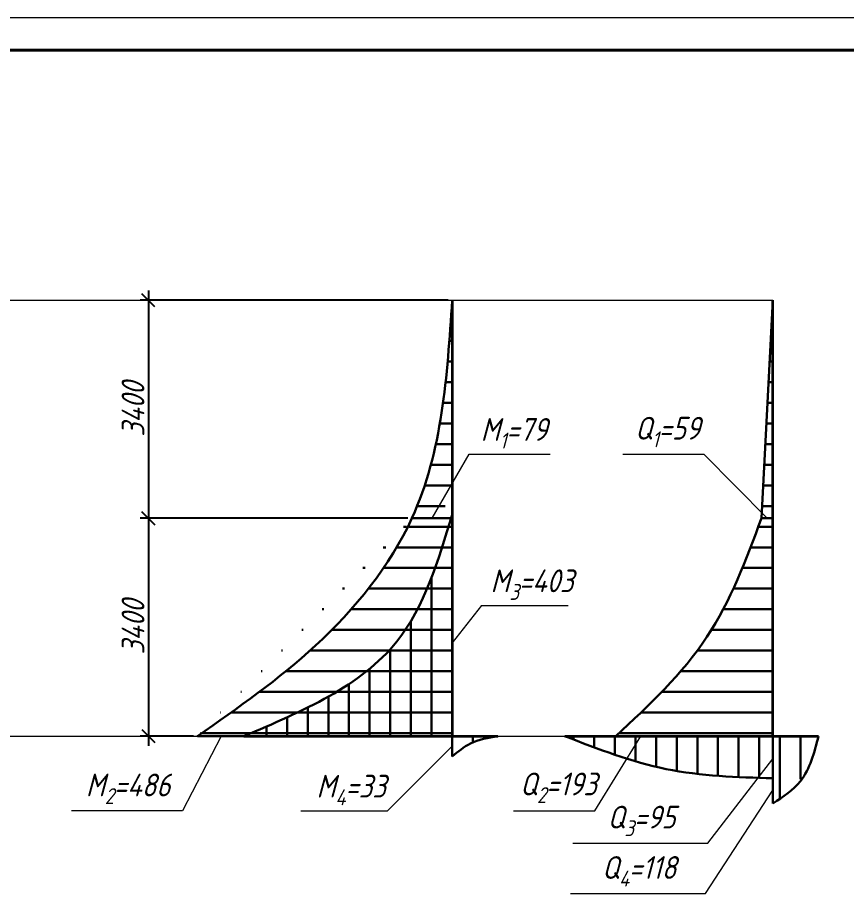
# Model space of a CAD drawing. Header units: millimetres. Extents: x -1004 to 900128, y -352756 to 107728.
# Drawn here: x 636939 to 649683, y 31285 to 44752 of the extents above; entities that cross this region are included whole.
import ezdxf

# ---------------------------------------------------------------- set-up
doc = ezdxf.new("R2010")
doc.units = ezdxf.units.MM
doc.linetypes.add('ACAD_ISO04W100', pattern=[30, 24, -3, 0, -3])
for name, color, linetype, lineweight in [('axles', 152, 'ACAD_ISO04W100', 20), ('basic', 95, 'Continuous', 30), ('frame', 173, 'Continuous', 40), ('size', 45, 'Continuous', 20), ('text', 13, 'Continuous', 20), ('thick', 42, 'Continuous', 35), ('thin', 153, 'Continuous', 18)]:
    doc.layers.add(name, color=color, linetype=linetype, lineweight=lineweight)
doc.styles.add('Structures', font='isocpeur.ttf', dxfattribs={"width": 0.85, "oblique": 15})
doc.styles.add('structures 5', font='isocpeur.ttf', dxfattribs={"width": 0.85, "oblique": 15, "height": 5})
doc.dimstyles.new('structures 3.5', dxfattribs={"dimtxt": 3.5, "dimasz": 2, "dimexe": 1.25, "dimexo": 0.625, "dimtad": 1, "dimtxsty": 'Structures', "dimblk": 'OBLIQUE', "dimcen": 2.5, "dimdle": 1.5, "dimadec": 0, "dimazin": 0, "dimtfac": 1, "dimtmove": 0, "dimatfit": 3, "dimfxl": 1, "dimarcsym": 0})
pattern_1 = [(90, (548372.2405409098, 28669.00882772834), (-317.5, 0), [])]

# ---------------------------------------------------------------- blocks, each defined once
blk = doc.blocks.new('_Oblique')
at = {"color": 0, "linetype": 'ByBlock', "lineweight": -2}
blk.add_line((-0.5, -0.5), (0.5, 0.5), dxfattribs=at)
blk = doc.blocks.new('*D1208')
at = {"layer": 'Defpoints', "color": 0, "transparency": 16777216}
for p in [(643620.5010993275, 40404.45749295961), (638952.2405409124, 37054.45749295961), (643002.5010993275, 37054.45749295961)]:
    blk.add_point(p, dxfattribs=at)
at = {"layer": 'size', "color": 0, "lineweight": -2, "transparency": 16777216}
for p, q in [((638952.2405409124, 40554.45749295961), (638952.2405409124, 36904.45749295961)), ((643558.0010993275, 40404.45749295961), (638827.2405409124, 40404.45749295961)), ((642940.0010993275, 37054.45749295961), (638827.2405409124, 37054.45749295961))]:
    blk.add_line(p, q, dxfattribs=at)
at = {"layer": 'size', "color": 0, "lineweight": -2, "transparency": 16777216, "xscale": 200, "yscale": 200, "zscale": 200}
for p, rotation in [((638952.2405409124, 40404.45749295961), 90), ((638952.2405409124, 37054.45749295961), 270)]:
    blk.add_blockref('_Oblique', p, dxfattribs=dict(at, rotation=rotation))
at = {"layer": 'size', "color": 0, "transparency": 16777216, "insert": (638714.7405409123, 38729.45749295942), "char_height": 350, "attachment_point": 5, "rotation": 90, "style": 'Structures'}
blk.add_mtext('3400', dxfattribs=at)
blk = doc.blocks.new('*D1209')
at = {"layer": 'Defpoints', "color": 0, "transparency": 16777216}
for p in [(639542.2405409102, 37054.45749295961), (638952.2405409124, 33704.45749295961), (639705.5010993275, 33704.45749295961)]:
    blk.add_point(p, dxfattribs=at)
at = {"layer": 'size', "color": 0, "lineweight": -2, "transparency": 16777216}
for p, q in [((638952.2405409124, 37204.45749295961), (638952.2405409124, 33554.45749295961)), ((639479.7405409102, 37054.45749295961), (638827.2405409124, 37054.45749295961)), ((639643.0010993275, 33704.45749295961), (638827.2405409124, 33704.45749295961))]:
    blk.add_line(p, q, dxfattribs=at)
at = {"layer": 'size', "color": 0, "lineweight": -2, "transparency": 16777216, "xscale": 200, "yscale": 200, "zscale": 200}
for p, rotation in [((638952.2405409124, 37054.45749295961), 90), ((638952.2405409124, 33704.45749295961), 270)]:
    blk.add_blockref('_Oblique', p, dxfattribs=dict(at, rotation=rotation))
at = {"layer": 'size', "color": 0, "transparency": 16777216, "insert": (638714.7405409123, 35379.45749295942), "char_height": 350, "attachment_point": 5, "rotation": 90, "style": 'Structures'}
blk.add_mtext('3400', dxfattribs=at)

msp = doc.modelspace()

# ---------------------------------------------------------------- hatches: boundary and pattern name
at = {"layer": 'basic'}
h = msp.add_hatch(dxfattribs=at)
h.set_pattern_fill('ANSI31', color=256, scale=100, angle=315)
h.set_pattern_definition([(0, (548372.2405409098, 28669.00882772834), (8.526512829121202e-14, 317.5), [])])
edge = h.paths.add_edge_path()
edge.add_line((643620.5010993272, 37054.4574929596), (643002.5010993272, 37054.4574929596))
edge.add_spline(control_points=[(643002.5010993272, 37054.4574929596), (642666.294650808, 36318.36897759271), (641625.16274122, 35041.29103370747), (640329.9460188233, 34139.3148107882), (639705.5010993272, 33704.4574929596)], knot_values=[0, 0, 0, 9.094947017729282e-13, 2456.252634354829, 4742.864074920832, 4742.864074920832, 4742.864074920832, 4742.864074920832], degree=3, periodic=0)
edge.add_line((639705.5010993272, 33704.4574929596), (643620.5010993272, 33704.4574929596))
edge.add_line((643620.5010993272, 33704.4574929596), (643620.5010993272, 37054.4574929596))
edge = h.paths.add_edge_path()
edge.add_spline(control_points=[(643620.5010993272, 40404.4574929596), (643544.6400321444, 39239.89056670753), (643468.7789649614, 38075.32364045548), (643002.5010993272, 37054.4574929596)], knot_values=[0, 0, 0, 0, 3406.526676836684, 3406.526676836684, 3406.526676836684, 3406.526676836684], degree=3, periodic=0)
edge.add_line((643002.5010993272, 37054.4574929596), (643311.5010993272, 37054.4574929596))
edge.add_line((643311.5010993272, 37054.4574929596), (643620.5010993272, 37343.22566715123))
edge.add_line((643620.5010993272, 37343.22566715123), (643620.5010993272, 40404.45749295961))
h = msp.add_hatch(dxfattribs=at)
h.set_pattern_fill('ANSI31', color=256, scale=100, angle=315)
h.set_pattern_definition([(0, (546742.2405409098, 28669.00882772834), (8.526512829121202e-14, 317.5), [])])
edge = h.paths.add_edge_path()
edge.add_line((648552.2405409098, 37054.4574929596), (648377.2405409098, 37054.4574929596))
edge.add_spline(control_points=[(648377.2405409098, 37054.4574929596), (648139.8621227096, 36417.61860516424), (647657.970004893, 35124.79829456218), (646649.1295958024, 34182.55496379669), (646137.2405409098, 33704.4574929596)], knot_values=[0, 0, 0, 0, 2009.443412837147, 4079.288038007142, 4079.288038007142, 4079.288038007142, 4079.288038007142], degree=3, periodic=0)
edge.add_line((646137.2405409098, 33704.4574929596), (648552.2405409098, 33704.4574929596))
edge.add_line((648552.2405409098, 33704.4574929596), (648552.2405409098, 37054.4574929596))
h.paths.add_polyline_path([(648552.2405409098, 40404.4574929596), (648377.2405409098, 37054.4574929596), (648552.2405409098, 37054.4574929596)])
h = msp.add_hatch(dxfattribs=at)
h.set_pattern_fill('ANSI31', color=256, scale=100, angle=45)
h.set_pattern_definition(pattern_1)
edge = h.paths.add_edge_path()
edge.add_line((643620.5010993272, 37054.4574929596), (643604.2463185004, 37054.4574929596))
edge.add_spline(control_points=[(643604.2463185004, 37054.45749295963), (643396.185106692, 36363.62204799498), (642898.2578653343, 34759.36790911787), (641322.1544642414, 34088.33840470258), (640420.5010993272, 33704.4574929596)], knot_values=[53.91940055703866, 53.91940055703866, 53.91940055703866, 53.91940055703866, 2123.558099905938, 4890.400115360955, 4890.400115360955, 4890.400115360955, 4890.400115360955], degree=3, periodic=0)
edge.add_line((640420.5010993271, 33704.4574929596), (643620.5010993271, 33704.4574929596))
edge.add_line((643620.5010993272, 33704.4574929596), (643620.5010993272, 37054.4574929596))
h = msp.add_hatch(dxfattribs=at)
h.set_pattern_fill('ANSI31', color=256, scale=100, angle=45)
h.set_pattern_definition(pattern_1)
edge = h.paths.add_edge_path()
edge.add_spline(control_points=[(643620.5010993272, 33392.4574929596), (643710.775937899, 33465.71839837499), (643915.0755074196, 33631.51400295128), (644175.2764213217, 33678.32891336201), (644320.5010993272, 33704.4574929596)], knot_values=[0, 0, 0, 0, 343.5251666801937, 777.426410088535, 777.426410088535, 777.426410088535, 777.426410088535], degree=3, periodic=0)
edge.add_line((644320.5010993272, 33704.4574929596), (643620.5010993272, 33704.4574929596))
edge.add_line((643620.5010993272, 33704.4574929596), (643620.5010993272, 33392.4574929596))
h = msp.add_hatch(dxfattribs=at)
h.set_pattern_fill('ANSI31', color=256, scale=100, angle=45)
h.set_pattern_definition([(90, (546742.2405409097, 28669.00882772835), (-317.5, 0), [])])
edge = h.paths.add_edge_path()
edge.add_spline(control_points=[(645352.2405409098, 33704.4574929596), (645865.2701284512, 33505.71833179504), (646894.8437765471, 33106.87856085642), (647998.5191458156, 33072.91573378671), (648552.2405409098, 33055.87635381137)], knot_values=[0, 0, 0, 0, 1637.504257511917, 3286.226122471569, 3286.226122471569, 3286.226122471569, 3286.226122471569], degree=3, periodic=0)
edge.add_line((648552.2405409098, 33055.87635381137), (648552.2405409098, 33704.4574929596))
edge.add_line((648552.2405409098, 33704.4574929596), (646137.2405409098, 33704.4574929596))
edge.add_line((646137.2405409098, 33704.4574929596), (645352.2405409098, 33704.4574929596))
edge = h.paths.add_edge_path()
edge.add_spline(control_points=[(648552.2405409098, 32669.95867496111), (648856.1570365683, 32890.38269972397), (649033.5448599826, 33096.52238338999), (649114.6050474814, 33254.69898998326), (649252.2405409098, 33704.4574929596)], knot_values=[0, 0, 0, 0, 935.4950492465412, 2207.031175490159, 2207.031175490159, 2207.031175490159, 2207.031175490159], degree=3, periodic=0)
edge.add_line((649252.2405409098, 33704.4574929596), (648552.2405409098, 33704.4574929596))
edge.add_line((648552.2405409098, 33704.4574929596), (648552.2405409098, 32669.95867496111))

# ---------------------------------------------------------------- linework, layer by layer
at = {"layer": 'axles', "ltscale": 0.4}
for p, q in [((632195.4375992382, 40404.4574929596), (648552.2405409098, 40404.4574929596)), ((632895.4375992382, 33704.4574929596), (645352.2405409098, 33704.4574929596))]:
    msp.add_line(p, q, dxfattribs=at)
at = {"layer": 'basic'}
for p, q in [((648377.2405409098, 37054.4574929596), (648552.2405409098, 40404.4574929596)), ((643620.5010993272, 37054.4574929596), (643002.5010993272, 37054.4574929596)), ((643620.5010993272, 33704.4574929596), (643620.5010993272, 37108.4574929596)), ((648552.2405409098, 37054.4574929596), (648377.2405409098, 37054.4574929596)), ((643620.5010993272, 33704.4574929596), (639705.5010993272, 33704.4574929596)), ((643620.5010993272, 33704.4574929596), (643620.5010993272, 33392.4574929596)), ((648552.2405409098, 33704.4574929596), (646137.2405409098, 33704.4574929596)), ((648552.2405409098, 33704.4574929596), (648552.2405409098, 32669.95867496111))]:
    msp.add_line(p, q, dxfattribs=at)
for points in [[(639705.5010993272, 33704.4574929596), (641519.7774010557, 35096.21658889312), (643002.5010993272, 37054.4574929596), (643620.5010993272, 40404.4574929596)], [(643620.5010993272, 37108.4574929596), (642772.6035519056, 35161.51919071359), (640420.5010993272, 33704.4574929596)], [(648377.2405409098, 37054.4574929596), (647537.2405409098, 35229.00882772834), (646137.2405409098, 33704.4574929596)], [(643620.5010993272, 33392.4574929596), (643902.2405409098, 33589.00882772834), (644320.5010993272, 33704.4574929596)], [(648552.2405409098, 33055.87635381137), (646909.7284757344, 33198.83755046794), (645352.2405409098, 33704.4574929596)], [(648552.2405409098, 32669.95867496111), (648973.3969853686, 33011.44916595578), (649252.2405409098, 33704.4574929596)]]:
    msp.add_spline(points, degree=3, dxfattribs=at)
at = {"layer": 'frame'}
msp.add_line((612513.2429978587, 44252.49016639116), (669413.2429978587, 44252.49016639116), dxfattribs=at)
at = {"layer": 'thick'}
for p, q in [((643620.5010993272, 40404.4574929596), (643620.5010993272, 33704.4574929596)), ((648552.2405409098, 33704.4574929596), (648552.2405409098, 40404.4574929596)), ((640420.5010993272, 33704.4574929596), (644320.5010993272, 33704.4574929596)), ((645352.2405409098, 33704.4574929596), (649252.2405409098, 33704.4574929596))]:
    msp.add_line(p, q, dxfattribs=at)
at = {"layer": 'thin'}
for p, q in [((610513.2429978587, 44752.49016639116), (669913.2429978587, 44752.49016639116)), ((643311.5010993272, 37054.4574929596), (643882.2405409098, 38039.85185307375)), ((643882.2405409098, 38039.85185307375), (645128.982735551, 38039.85185307375)), ((646242.9966799454, 38039.85185307375), (647489.7388745865, 38039.85185307375)), ((647489.7388745865, 38039.85185307375), (648464.7405409098, 37054.4574929596)), ((644072.2405409098, 35712.86130036321), (643620.5010993272, 35136.51026445278)), ((644072.2405409098, 35712.86130036321), (645406.118870763, 35712.86130036321)), ((640072.3807575591, 33704.4574929596), (639477.1475573385, 32555.60418249638)), ((645812.2405409098, 32555.60418249639), (646522.2405409098, 33704.4574929596)), ((642626.118870763, 32555.60418249638), (643620.5010993272, 33548.4574929596)), ((647551.7118054347, 32059.90700431263), (648552.2405409098, 33357.54336981081)), ((647515.5827401096, 31285.02407228215), (648552.2405409098, 32871.78312253872)), ((639477.1475573385, 32555.60418249638), (637768.1962475048, 32555.60418249638)), ((641292.2405409098, 32555.60418249638), (642626.118870763, 32555.60418249638)), ((644565.4983462687, 32555.60418249639), (645812.2405409098, 32555.60418249639)), ((645476.5983550891, 32059.90700431263), (647551.7118054347, 32059.90700431263)), ((645440.4692897643, 31285.02407228215), (647515.5827401096, 31285.02407228215))]:
    msp.add_line(p, q, dxfattribs=at)

# ---------------------------------------------------------------- texts
at = {"layer": 'text', "char_height": 350, "attachment_point": 5, "style": 'structures 5'}
for s, insert, width in [('\\A1;M{\\H0.7x;\\S^ 1;}=79', (644572.1045632852, 38359.63000637054), 1401.583920005622), ('\\A1;Q{\\H0.7x;\\S^ 1;}=59', (646932.8607023208, 38379.00882772834), 1401.583920005622), ('\\A1;M{\\H0.7x;\\S^ 3;}=403', (644849.2406984973, 36032.63945366), 1401.583920005622), ('\\A1;Q{\\H0.7x;\\S^ 2;}=193', (645255.362368644, 32909.00882772835), 1401.583920005622), ('\\A1;M{\\H0.7x;\\S^ 2;}=486', (638638.9014241277, 32893.39460905737), 1514.967067832156), ('\\A1;M{\\H0.7x;\\S^ 4;}=33', (642069.2406984973, 32875.38233579317), 1401.583920005622), ('\\A1;\\pxt3;Q{\\H0.7x;\\S^ 3;}=95', (646531.7118054347, 32399.90700431263), 1401.583920005622), ('\\A1;\\pxt3;Q{\\H0.7x;\\S^ 4;}=118', (646495.5827401096, 31625.02407228215), 1401.583920005622)]:
    msp.add_mtext(s, dxfattribs=dict(at, insert=insert, width=width))

# ---------------------------------------------------------------- dimensions: what is measured, and where the dimension line sits
at = {"layer": 'size'}
for base, p1, p2, picture, middle in [((638952.2405409124, 37054.45749295961), (643620.5010993272, 40404.4574929596), (643002.5010993272, 37054.4574929596), '*D1208', (638714.7405409123, 38729.45749295942)), ((638952.2405409124, 33704.45749295961), (639542.2405409099, 37054.4574929596), (639705.5010993272, 33704.4574929596), '*D1209', (638714.7405409123, 35379.45749295942))]:
    dim = msp.add_linear_dim(base=base, p1=p1, p2=p2, angle=90, text='3400', dimstyle='structures 3.5', dxfattribs=at)
    dim.commit()
    dim.dimension.update_dxf_attribs({"geometry": picture, "text_midpoint": middle})

doc.saveas('drawing.dxf')
